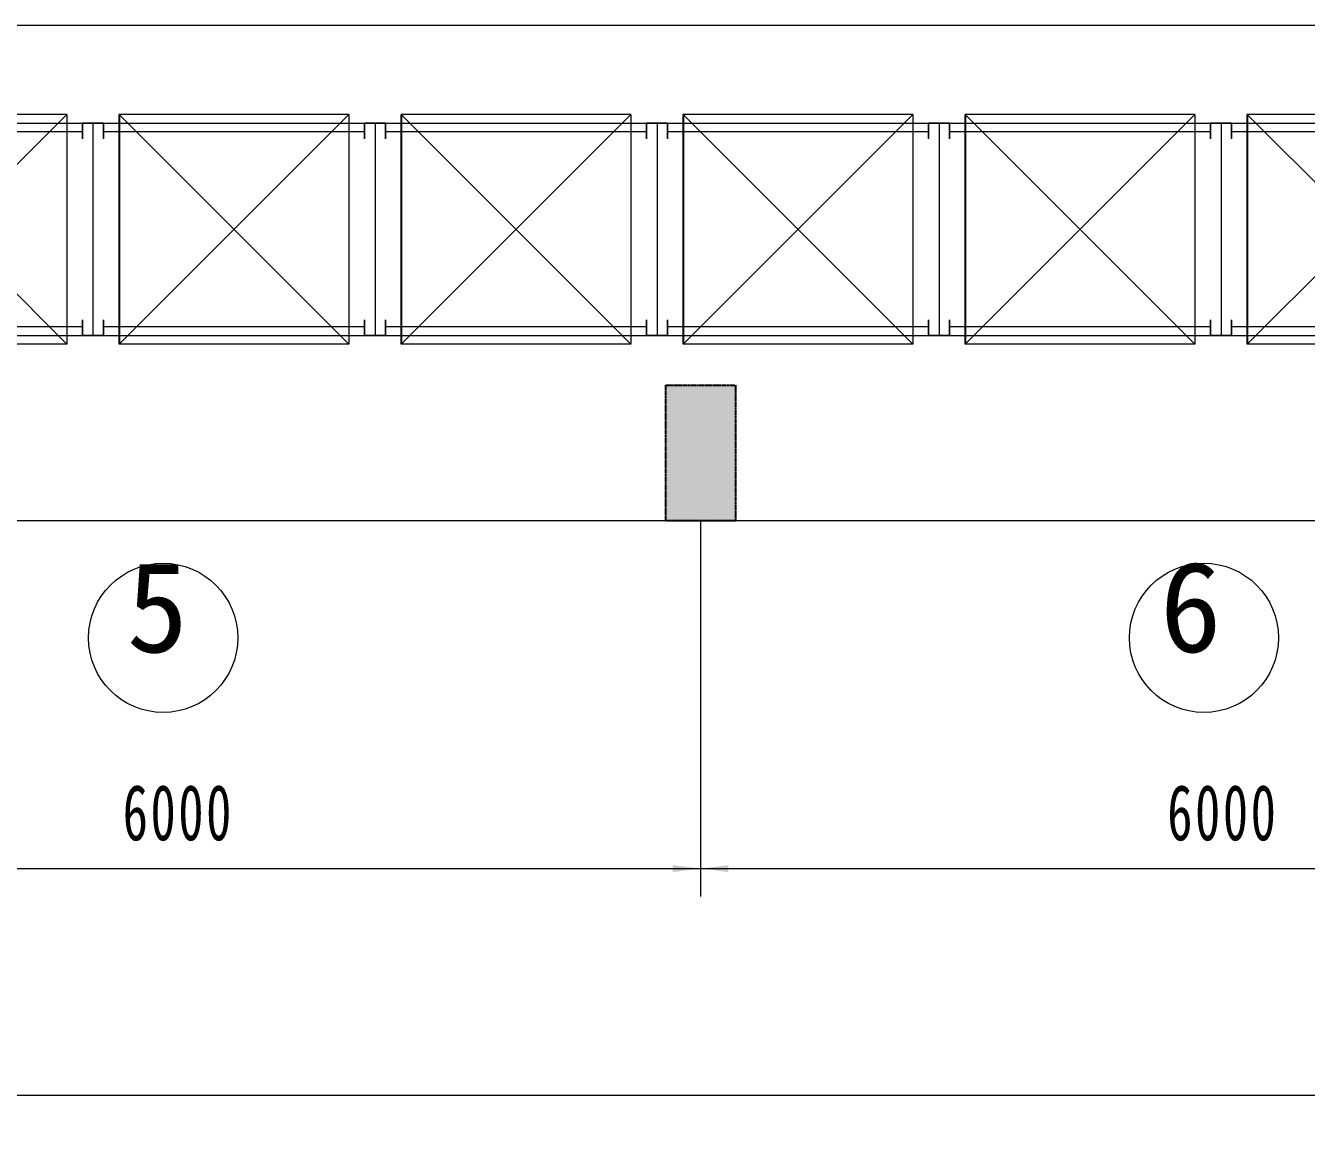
# Model space of a CAD drawing. Header units: millimetres. Extents: x -67280 to 67280, y -47520 to 47520.
# Drawn here: x -29715 to -22358, y -29434 to -23127 of the extents above; entities that cross this region are included whole.
import ezdxf

# ---------------------------------------------------------------- set-up
doc = ezdxf.new("R2010")
doc.units = ezdxf.units.MM
doc.linetypes.add('AD_LTYPE5 0 mm_1_1_1_1_1_1_1_1_1_1_1_1_1_1_1', pattern=[16, 13, -1, 1, -1])
doc.linetypes.add('点画线', pattern=[18, 12, -2, 2, -2])
doc.layers.get('0').update_dxf_attribs({"lineweight": 35})
for name, color, linetype, lineweight in [('ACADACAD05', 4, 'AD_LTYPE5 0 mm_1_1_1_1_1_1_1_1_1_1_1_1_1_1_1', 25), ('ACADloading', 57, 'Continuous', 18), ('ACADRackFrame', 5, 'Continuous', 18), ('ACAD细实线层', 3, 'Continuous', 18), ('中心线层', 1, '点画线', 18), ('尺寸线层', 4, 'Continuous', 18)]:
    doc.layers.add(name, color=color, linetype=linetype, lineweight=lineweight)
doc.styles.add('标准', font='', dxfattribs={"width": 0.667})
doc.styles.get('标准').set_extended_font_data('宋体')
doc.dimstyles.new('标准', dxfattribs={"dimscale": 160, "dimtxt": 2, "dimasz": 1, "dimexe": 1, "dimexo": 0, "dimgap": 1, "dimtad": 1, "dimdec": 1, "dimdsep": 46, "dimtxsty": '标准', "dimblk": '_CAXARROW', "dimcen": 0, "dimdle": 2, "dimaunit": 1, "dimadec": 0, "dimazin": 2, "dimtfac": 0.707107, "dimtdec": 3, "dimtmove": 0, "dimatfit": 3, "dimfxl": 0, "dimfrac": 2, "dimtolj": 1, "dimarcsym": 0})

# ---------------------------------------------------------------- blocks, each defined once
blk = doc.blocks.new('*X4')
at = {"layer": '尺寸线层', "linetype": 'Continuous', "lineweight": 18}
for points in [[(-55838, -29273.8), (-55678, -29293.8), (-55678, -29253.8)], [(22162, -29273.8), (22002, -29293.8), (22002, -29253.8)]]:
    blk.add_hatch(color=0, dxfattribs=at).paths.add_polyline_path(points, flags=0)
at = {"layer": '尺寸线层', "color": 0}
for p, q in [((-55838, -25972.3), (-55838, -29433.8)), ((22162, -25972.3), (22162, -29433.8))]:
    blk.add_line(p, q, dxfattribs=at)
at = {"layer": '尺寸线层', "color": 0, "linetype": 'Continuous', "lineweight": 18}
blk.add_line((22162, -29273.8), (-55838, -29273.8), dxfattribs=at)
at = {"layer": '尺寸线层', "color": 0, "insert": (-16838, -28953.8), "char_height": 320, "width": 1570.444, "attachment_point": 5, "line_spacing_factor": 1.15057, "style": '标准'}
blk.add_mtext('\\T1.1;78200', dxfattribs=at)
blk = doc.blocks.new('_CAXARROW')
blk.add_hatch(color=0).paths.add_polyline_path([(0, 0), (-1, 0.125), (-1, -0.125)], flags=0)
blk = doc.blocks.new('*X169')
at = {"layer": 'ACADloading', "color": 3, "linetype": 'Continuous', "lineweight": 18}
for p, q in [((1530, 0), (210, 0)), ((210, 0), (210, -1320)), ((210, 0), (210, -1320)), ((210, 0), (210, -1320)), ((210, 0), (210, -1320)), ((210, -1320), (210, 0)), ((210, -1320), (210, 0)), ((210, -1320), (210, 0)), ((210, -1320.1), (1530, 0)), ((1530, -1320), (210, 0)), ((1530, 0), (1530, -1320)), ((210, -820), (210, -1280)), ((210, -820), (210, -1280)), ((1530, -1320), (210, -1320.1)), ((1490, -1320), (250, -1320))]:
    blk.add_line(p, q, dxfattribs=at)
at = {"layer": 'ACADloading', "color": 3, "linetype": 'Continuous', "lineweight": 25}
blk.add_line((210, 0), (210, -1320), dxfattribs=at)
at = {"layer": 'ACADloading', "linetype": 'Continuous', "lineweight": 18}
for p, q in [((1530, 0), (250, 0)), ((1530, 0), (250, 0)), ((1530, 0), (250, 0)), ((1490, -1320), (250, -1320)), ((1490, -1320), (250, -1320))]:
    blk.add_line(p, q, dxfattribs=at)
at = {"layer": 'ACADloading', "color": 5, "linetype": 'Continuous', "lineweight": 18}
blk.add_line((1530, 0), (1530, -1320), dxfattribs=at)
blk.add_line((1530, 0), (1530, -1320), dxfattribs=at)
blk.add_line((1530, 0), (1530, -1320), dxfattribs=at)
blk.add_line((1530, 0), (1530, -1320), dxfattribs=at)
blk.add_line((1530, 0), (1530, -1320), dxfattribs=at)
blk.add_line((1530, 0), (1530, -1320), dxfattribs=at)
at = {"layer": 'ACADRackFrame', "linetype": 'Continuous', "lineweight": 18}
for p, q in [((120, -50), (1620, -50)), ((1620, -100), (120, -100)), ((1620, -1220), (120, -1220)), ((120, -1270), (1620, -1270))]:
    blk.add_line(p, q, dxfattribs=at)
for points in [[(120, -140), (120, -50), (0, -50), (0, -140)], [(60, -50), (60, -1270)], [(1620, -140), (1620, -50), (1740, -50), (1740, -140)], [(1680, -50), (1680, -1270)], [(120, -1180), (120, -1270), (0, -1270), (0, -1180)], [(1620, -1180), (1620, -1270), (1740, -1270), (1740, -1180)]]:
    blk.add_lwpolyline(points, dxfattribs=at)
blk = doc.blocks.new('*X170')
at = {"layer": 'ACADloading', "color": 3, "linetype": 'Continuous', "lineweight": 18}
for p, q in [((1530, 0), (210, 0)), ((210, 0), (210, -1320)), ((210, 0), (210, -1320)), ((210, 0), (210, -1320)), ((210, 0), (210, -1320)), ((210, -1320), (210, 0)), ((210, -1320), (210, 0)), ((210, -1320), (210, 0)), ((210, -1320.1), (1530, 0)), ((1530, -1320), (210, 0)), ((1530, 0), (1530, -1320)), ((210, -820), (210, -1280)), ((210, -820), (210, -1280)), ((1530, -1320), (210, -1320.1)), ((1490, -1320), (250, -1320))]:
    blk.add_line(p, q, dxfattribs=at)
at = {"layer": 'ACADloading', "color": 3, "linetype": 'Continuous', "lineweight": 25}
blk.add_line((210, 0), (210, -1320), dxfattribs=at)
at = {"layer": 'ACADloading', "linetype": 'Continuous', "lineweight": 18}
for p, q in [((1530, 0), (250, 0)), ((1530, 0), (250, 0)), ((1530, 0), (250, 0)), ((1490, -1320), (250, -1320)), ((1490, -1320), (250, -1320))]:
    blk.add_line(p, q, dxfattribs=at)
at = {"layer": 'ACADloading', "color": 5, "linetype": 'Continuous', "lineweight": 18}
blk.add_line((1530, 0), (1530, -1320), dxfattribs=at)
blk.add_line((1530, 0), (1530, -1320), dxfattribs=at)
blk.add_line((1530, 0), (1530, -1320), dxfattribs=at)
blk.add_line((1530, 0), (1530, -1320), dxfattribs=at)
blk.add_line((1530, 0), (1530, -1320), dxfattribs=at)
blk.add_line((1530, 0), (1530, -1320), dxfattribs=at)
at = {"layer": 'ACADRackFrame', "linetype": 'Continuous', "lineweight": 18}
for p, q in [((120, -50), (1620, -50)), ((1620, -100), (120, -100)), ((1620, -1220), (120, -1220)), ((120, -1270), (1620, -1270))]:
    blk.add_line(p, q, dxfattribs=at)
for points in [[(120, -140), (120, -50), (0, -50), (0, -140)], [(60, -50), (60, -1270)], [(1620, -140), (1620, -50), (1740, -50), (1740, -140)], [(1680, -50), (1680, -1270)], [(120, -1180), (120, -1270), (0, -1270), (0, -1180)], [(1620, -1180), (1620, -1270), (1740, -1270), (1740, -1180)]]:
    blk.add_lwpolyline(points, dxfattribs=at)
blk = doc.blocks.new('*X171')
at = {"layer": 'ACADloading', "color": 3, "linetype": 'Continuous', "lineweight": 18}
for p, q in [((1530, 0), (210, 0)), ((210, 0), (210, -1320)), ((210, 0), (210, -1320)), ((210, 0), (210, -1320)), ((210, 0), (210, -1320)), ((210, -1320), (210, 0)), ((210, -1320), (210, 0)), ((210, -1320), (210, 0)), ((210, -1320.1), (1530, 0)), ((1530, -1320), (210, 0)), ((1530, 0), (1530, -1320)), ((210, -820), (210, -1280)), ((210, -820), (210, -1280)), ((1530, -1320), (210, -1320.1)), ((1490, -1320), (250, -1320))]:
    blk.add_line(p, q, dxfattribs=at)
at = {"layer": 'ACADloading', "color": 3, "linetype": 'Continuous', "lineweight": 25}
blk.add_line((210, 0), (210, -1320), dxfattribs=at)
at = {"layer": 'ACADloading', "linetype": 'Continuous', "lineweight": 18}
for p, q in [((1530, 0), (250, 0)), ((1530, 0), (250, 0)), ((1530, 0), (250, 0)), ((1490, -1320), (250, -1320)), ((1490, -1320), (250, -1320))]:
    blk.add_line(p, q, dxfattribs=at)
at = {"layer": 'ACADloading', "color": 5, "linetype": 'Continuous', "lineweight": 18}
blk.add_line((1530, 0), (1530, -1320), dxfattribs=at)
blk.add_line((1530, 0), (1530, -1320), dxfattribs=at)
blk.add_line((1530, 0), (1530, -1320), dxfattribs=at)
blk.add_line((1530, 0), (1530, -1320), dxfattribs=at)
blk.add_line((1530, 0), (1530, -1320), dxfattribs=at)
blk.add_line((1530, 0), (1530, -1320), dxfattribs=at)
at = {"layer": 'ACADRackFrame', "linetype": 'Continuous', "lineweight": 18}
for p, q in [((120, -50), (1620, -50)), ((1620, -100), (120, -100)), ((1620, -1220), (120, -1220)), ((120, -1270), (1620, -1270))]:
    blk.add_line(p, q, dxfattribs=at)
for points in [[(120, -140), (120, -50), (0, -50), (0, -140)], [(60, -50), (60, -1270)], [(1620, -140), (1620, -50), (1740, -50), (1740, -140)], [(1680, -50), (1680, -1270)], [(120, -1180), (120, -1270), (0, -1270), (0, -1180)], [(1620, -1180), (1620, -1270), (1740, -1270), (1740, -1180)]]:
    blk.add_lwpolyline(points, dxfattribs=at)
blk = doc.blocks.new('*X172')
at = {"layer": 'ACADloading', "color": 3, "linetype": 'Continuous', "lineweight": 18}
for p, q in [((1530, 0), (210, 0)), ((210, 0), (210, -1320)), ((210, 0), (210, -1320)), ((210, 0), (210, -1320)), ((210, 0), (210, -1320)), ((210, -1320), (210, 0)), ((210, -1320), (210, 0)), ((210, -1320), (210, 0)), ((210, -1320.1), (1530, 0)), ((1530, -1320), (210, 0)), ((1530, 0), (1530, -1320)), ((210, -820), (210, -1280)), ((210, -820), (210, -1280)), ((1530, -1320), (210, -1320.1)), ((1490, -1320), (250, -1320))]:
    blk.add_line(p, q, dxfattribs=at)
at = {"layer": 'ACADloading', "color": 3, "linetype": 'Continuous', "lineweight": 25}
blk.add_line((210, 0), (210, -1320), dxfattribs=at)
at = {"layer": 'ACADloading', "linetype": 'Continuous', "lineweight": 18}
for p, q in [((1530, 0), (250, 0)), ((1530, 0), (250, 0)), ((1530, 0), (250, 0)), ((1490, -1320), (250, -1320)), ((1490, -1320), (250, -1320))]:
    blk.add_line(p, q, dxfattribs=at)
at = {"layer": 'ACADloading', "color": 5, "linetype": 'Continuous', "lineweight": 18}
blk.add_line((1530, 0), (1530, -1320), dxfattribs=at)
blk.add_line((1530, 0), (1530, -1320), dxfattribs=at)
blk.add_line((1530, 0), (1530, -1320), dxfattribs=at)
blk.add_line((1530, 0), (1530, -1320), dxfattribs=at)
blk.add_line((1530, 0), (1530, -1320), dxfattribs=at)
blk.add_line((1530, 0), (1530, -1320), dxfattribs=at)
at = {"layer": 'ACADRackFrame', "linetype": 'Continuous', "lineweight": 18}
for p, q in [((120, -50), (1620, -50)), ((1620, -100), (120, -100)), ((1620, -1220), (120, -1220)), ((120, -1270), (1620, -1270))]:
    blk.add_line(p, q, dxfattribs=at)
for points in [[(120, -140), (120, -50), (0, -50), (0, -140)], [(60, -50), (60, -1270)], [(1620, -140), (1620, -50), (1740, -50), (1740, -140)], [(1680, -50), (1680, -1270)], [(120, -1180), (120, -1270), (0, -1270), (0, -1180)], [(1620, -1180), (1620, -1270), (1740, -1270), (1740, -1180)]]:
    blk.add_lwpolyline(points, dxfattribs=at)
blk = doc.blocks.new('*X173')
at = {"layer": 'ACADloading', "color": 3, "linetype": 'Continuous', "lineweight": 18}
for p, q in [((1530, 0), (210, 0)), ((210, 0), (210, -1320)), ((210, 0), (210, -1320)), ((210, 0), (210, -1320)), ((210, 0), (210, -1320)), ((210, -1320), (210, 0)), ((210, -1320), (210, 0)), ((210, -1320), (210, 0)), ((210, -1320.1), (1530, 0)), ((1530, -1320), (210, 0)), ((1530, 0), (1530, -1320)), ((210, -820), (210, -1280)), ((210, -820), (210, -1280)), ((1530, -1320), (210, -1320.1)), ((1490, -1320), (250, -1320))]:
    blk.add_line(p, q, dxfattribs=at)
at = {"layer": 'ACADloading', "color": 3, "linetype": 'Continuous', "lineweight": 25}
blk.add_line((210, 0), (210, -1320), dxfattribs=at)
at = {"layer": 'ACADloading', "linetype": 'Continuous', "lineweight": 18}
for p, q in [((1530, 0), (250, 0)), ((1530, 0), (250, 0)), ((1530, 0), (250, 0)), ((1490, -1320), (250, -1320)), ((1490, -1320), (250, -1320))]:
    blk.add_line(p, q, dxfattribs=at)
at = {"layer": 'ACADloading', "color": 5, "linetype": 'Continuous', "lineweight": 18}
blk.add_line((1530, 0), (1530, -1320), dxfattribs=at)
blk.add_line((1530, 0), (1530, -1320), dxfattribs=at)
blk.add_line((1530, 0), (1530, -1320), dxfattribs=at)
blk.add_line((1530, 0), (1530, -1320), dxfattribs=at)
blk.add_line((1530, 0), (1530, -1320), dxfattribs=at)
blk.add_line((1530, 0), (1530, -1320), dxfattribs=at)
at = {"layer": 'ACADRackFrame', "linetype": 'Continuous', "lineweight": 18}
for p, q in [((120, -50), (1620, -50)), ((1620, -100), (120, -100)), ((1620, -1220), (120, -1220)), ((120, -1270), (1620, -1270))]:
    blk.add_line(p, q, dxfattribs=at)
for points in [[(120, -140), (120, -50), (0, -50), (0, -140)], [(60, -50), (60, -1270)], [(1620, -140), (1620, -50), (1740, -50), (1740, -140)], [(1680, -50), (1680, -1270)], [(120, -1180), (120, -1270), (0, -1270), (0, -1180)], [(1620, -1180), (1620, -1270), (1740, -1270), (1740, -1180)]]:
    blk.add_lwpolyline(points, dxfattribs=at)
blk = doc.blocks.new('*X174')
at = {"layer": 'ACADloading', "color": 3, "linetype": 'Continuous', "lineweight": 18}
for p, q in [((1530, 0), (210, 0)), ((210, 0), (210, -1320)), ((210, 0), (210, -1320)), ((210, 0), (210, -1320)), ((210, 0), (210, -1320)), ((210, -1320), (210, 0)), ((210, -1320), (210, 0)), ((210, -1320), (210, 0)), ((210, -1320.1), (1530, 0)), ((1530, -1320), (210, 0)), ((1530, 0), (1530, -1320)), ((210, -820), (210, -1280)), ((210, -820), (210, -1280)), ((1530, -1320), (210, -1320.1)), ((1490, -1320), (250, -1320))]:
    blk.add_line(p, q, dxfattribs=at)
at = {"layer": 'ACADloading', "color": 3, "linetype": 'Continuous', "lineweight": 25}
blk.add_line((210, 0), (210, -1320), dxfattribs=at)
at = {"layer": 'ACADloading', "linetype": 'Continuous', "lineweight": 18}
for p, q in [((1530, 0), (250, 0)), ((1530, 0), (250, 0)), ((1530, 0), (250, 0)), ((1490, -1320), (250, -1320)), ((1490, -1320), (250, -1320))]:
    blk.add_line(p, q, dxfattribs=at)
at = {"layer": 'ACADloading', "color": 5, "linetype": 'Continuous', "lineweight": 18}
blk.add_line((1530, 0), (1530, -1320), dxfattribs=at)
blk.add_line((1530, 0), (1530, -1320), dxfattribs=at)
blk.add_line((1530, 0), (1530, -1320), dxfattribs=at)
blk.add_line((1530, 0), (1530, -1320), dxfattribs=at)
blk.add_line((1530, 0), (1530, -1320), dxfattribs=at)
blk.add_line((1530, 0), (1530, -1320), dxfattribs=at)
at = {"layer": 'ACADRackFrame', "linetype": 'Continuous', "lineweight": 18}
for p, q in [((120, -50), (1620, -50)), ((1620, -100), (120, -100)), ((1620, -1220), (120, -1220)), ((120, -1270), (1620, -1270))]:
    blk.add_line(p, q, dxfattribs=at)
for points in [[(120, -140), (120, -50), (0, -50), (0, -140)], [(60, -50), (60, -1270)], [(1620, -140), (1620, -50), (1740, -50), (1740, -140)], [(1680, -50), (1680, -1270)], [(120, -1180), (120, -1270), (0, -1270), (0, -1180)], [(1620, -1180), (1620, -1270), (1740, -1270), (1740, -1180)]]:
    blk.add_lwpolyline(points, dxfattribs=at)
blk = doc.blocks.new('*X454')
at = {"layer": '尺寸线层', "linetype": 'Continuous', "lineweight": 18}
for points in [[(-31838, -27970.1), (-31678, -27950.1), (-31678, -27990.1)], [(-25838, -27970.1), (-25998, -27950.1), (-25998, -27990.1)]]:
    blk.add_hatch(color=0, dxfattribs=at).paths.add_polyline_path(points, flags=0)
at = {"layer": '尺寸线层', "color": 0}
for p, q in [((-31838, -25972.3), (-31838, -28130.1)), ((-25838, -25972.3), (-25838, -28130.1))]:
    blk.add_line(p, q, dxfattribs=at)
at = {"layer": '尺寸线层', "color": 0, "linetype": 'Continuous', "lineweight": 18}
blk.add_line((-31838, -27970.1), (-25838, -27970.1), dxfattribs=at)
at = {"layer": '尺寸线层', "color": 0, "insert": (-28838, -27650.1), "char_height": 320, "width": 1246.015, "attachment_point": 5, "line_spacing_factor": 1.15057, "style": '标准'}
blk.add_mtext('\\T1.1;6000', dxfattribs=at)
blk = doc.blocks.new('*X456')
at = {"layer": '尺寸线层', "linetype": 'Continuous', "lineweight": 18}
for points in [[(-25838, -27970.1), (-25678, -27950.1), (-25678, -27990.1)], [(-19838, -27970.1), (-19998, -27950.1), (-19998, -27990.1)]]:
    blk.add_hatch(color=0, dxfattribs=at).paths.add_polyline_path(points, flags=0)
at = {"layer": '尺寸线层', "color": 0}
for p, q in [((-25838, -25972.3), (-25838, -28130.1)), ((-19838, -25972.3), (-19838, -28130.1))]:
    blk.add_line(p, q, dxfattribs=at)
at = {"layer": '尺寸线层', "color": 0, "linetype": 'Continuous', "lineweight": 18}
blk.add_line((-25838, -27970.1), (-19838, -27970.1), dxfattribs=at)
at = {"layer": '尺寸线层', "color": 0, "insert": (-22838, -27650.1), "char_height": 320, "width": 1246.015, "attachment_point": 5, "line_spacing_factor": 1.15057, "style": '标准'}
blk.add_mtext('\\T1.1;6000', dxfattribs=at)
blk = doc.blocks.new('*X476')
at = {"layer": '尺寸线层'}
h = blk.add_hatch(color=256, dxfattribs=at)
h.paths.add_polyline_path([(-200, 780), (-200, 316.4), (-200, 0), (0, 0), (0, 780)], flags=0)
h.paths.add_polyline_path([(0, 780), (0, 330.8), (0, 0), (200, 0), (200, 780)], flags=0)
at = {"layer": 'ACADACAD05', "linetype": 'AD_LTYPE5 0 mm_1_1_1_1_1_1_1_1_1_1_1_1_1_1_1', "lineweight": 25}
for p, q in [((-200, 0), (-200, 780)), ((-200, 780), (200, 780)), ((200, 780), (200, 0)), ((200, 0), (-200, 0))]:
    blk.add_line(p, q, dxfattribs=at)

msp = doc.modelspace()

# ---------------------------------------------------------------- linework, layer by layer
at = {"layer": '中心线层'}
msp.add_line((16032.015, -23127.309), (-46007.985, -23127.309), dxfattribs=at)
at = {"layer": '中心线层', "linetype": '点画线', "lineweight": 18}
msp.add_line((18492.016, -23127.309), (-46007.985, -23127.309), dxfattribs=at)
at = {"layer": '尺寸线层'}
msp.add_line((22162.031, -25972.309), (-56303.389, -25972.309), dxfattribs=at)
for centre in [(-28924.897, -26644.48), (-22946.602, -26644.48)]:
    msp.add_circle(centre, 428.432, dxfattribs=at)

# ---------------------------------------------------------------- block references
at = {"layer": 'ACAD细实线层', "linetype": 'Continuous', "lineweight": 18}
for name, p in [('*X174', (-31007.963, -23637.309)), ('*X173', (-29387.963, -23637.309)), ('*X172', (-27767.963, -23637.309)), ('*X171', (-26147.963, -23637.309)), ('*X170', (-24527.963, -23637.309)), ('*X169', (-22907.963, -23637.309))]:
    msp.add_blockref(name, p, dxfattribs=at)
at = {"layer": '尺寸线层'}
msp.add_blockref('*X476', (-25837.969, -25972.309), dxfattribs=at)

# ---------------------------------------------------------------- texts
at = {"layer": '尺寸线层', "char_height": 519.63, "width": 506.36897, "attachment_point": 1, "line_spacing_factor": 1.15057}
for s, insert in [('\\T1.001;5', (-29134.905, -26207.885)), ('\\T1.001;6', (-23199.221, -26206.697))]:
    msp.add_mtext(s, dxfattribs=dict(at, insert=insert))

# ---------------------------------------------------------------- dimensions: what is measured, and where the dimension line sits
at = {"layer": '尺寸线层'}
dim = msp.add_linear_dim(base=(-55837.969, -29273.776), p1=(22162.031, -25972.309), p2=(-55837.969, -25972.309), text='78200', dimstyle='标准', override={"dimsah": 1, "dimtfill": 1}, dxfattribs=at)
dim.commit()
dim.dimension.update_dxf_attribs({"geometry": '*X4', "text_midpoint": (-16837.969, -29273.776)})
for base, p1, p2, picture, middle in [((-25837.969, -27970.066), (-31837.969, -25972.309), (-25837.969, -25972.309), '*X454', (-28837.969, -27970.066)), ((-19837.969, -27970.066), (-25837.969, -25972.309), (-19837.969, -25972.309), '*X456', (-22837.969, -27970.066))]:
    dim = msp.add_linear_dim(base=base, p1=p1, p2=p2, angle=0, dimstyle='标准', override={"dimsah": 1, "dimtfill": 1, "dimtzin": 8}, dxfattribs=at)
    dim.commit()
    dim.dimension.update_dxf_attribs({"geometry": picture, "text_midpoint": middle})

doc.saveas('drawing.dxf')
